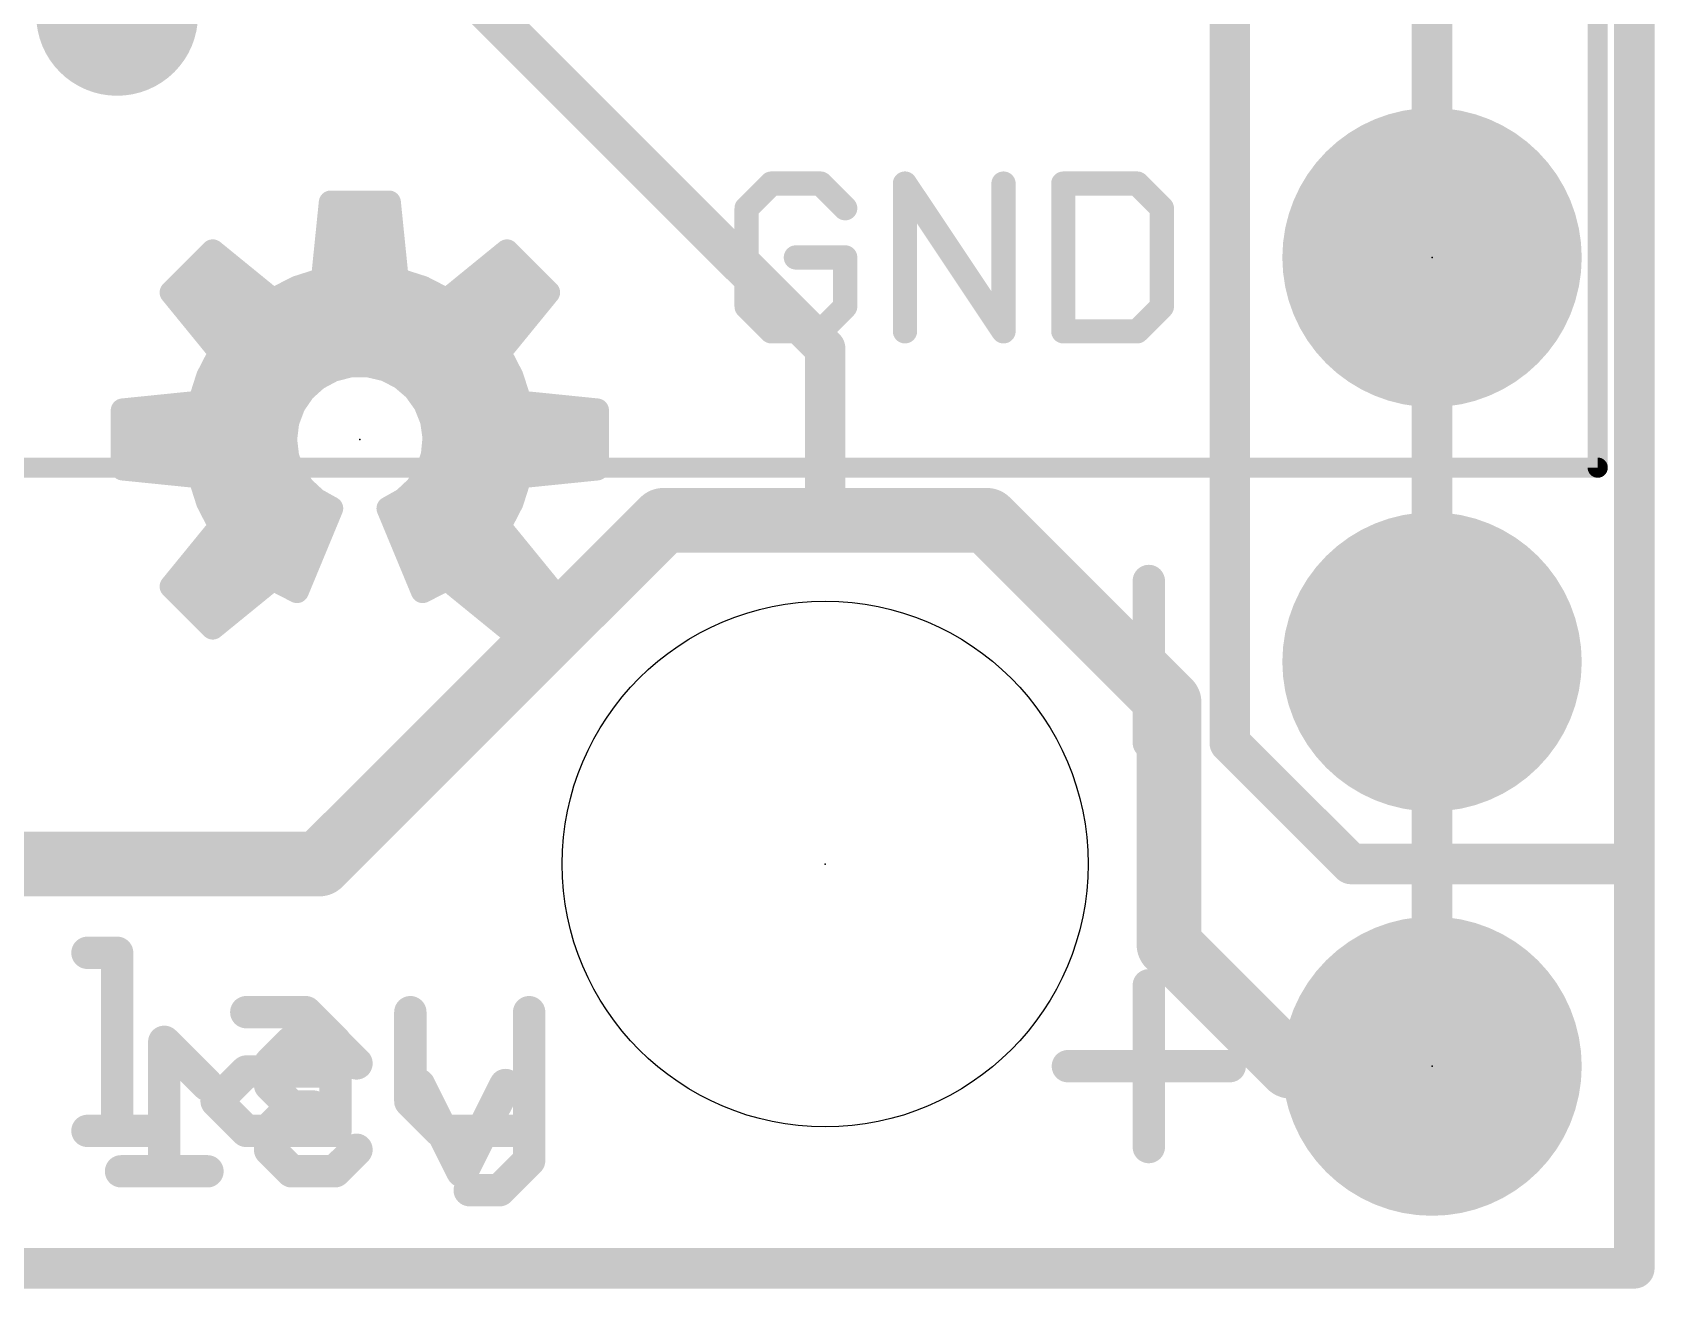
# Model space of a CAD drawing. Extents: x -0.1 to 40.8, y -10.2 to 23.
# Drawn here: x 30.58 to 40.77, y -0.13 to 7.76 of the extents above; entities that cross this region are included whole.
import ezdxf

# ---------------------------------------------------------------- set-up
doc = ezdxf.new("R2010")
doc.units = 0
for name, color, linetype in [('1', 12, 'CONTINUOUS'), ('16', 132, 'CONTINUOUS'), ('17', 110, 'CONTINUOUS'), ('18', 110, 'CONTINUOUS'), ('20', 53, 'CONTINUOUS'), ('21', 41, 'CONTINUOUS'), ('22', 40, 'CONTINUOUS'), ('23', 53, 'CONTINUOUS'), ('49', 6, 'CONTINUOUS'), ('51', 53, 'CONTINUOUS')]:
    doc.layers.add(name, color=color, linetype=linetype)

# ---------------------------------------------------------------- blocks, each defined once
blk = doc.blocks.new('RECT')
blk.add_solid([(-0.5, -0.5), (0.5, -0.5), (-0.5, 0.5), (0.5, 0.5)])
blk = doc.blocks.new('ROUNDP')
at = {"const_width": 0.5}
blk.add_lwpolyline([(0, -0.25, 1), (0, 0.25, 1), (0, -0.25)], format="xyb", dxfattribs=at)
blk = doc.blocks.new('ROUNDV')
at = {"const_width": 0.5}
blk.add_lwpolyline([(0, -0.25, 1), (0, 0.25, 1), (0, -0.25)], format="xyb", dxfattribs=at)

msp = doc.modelspace()

# ---------------------------------------------------------------- linework, layer by layer
at = {"layer": '1', "const_width": 0.254}
for points in [[(40.64, 22.86), (40.64, 0)], [(40.64, 0), (0, 0)]]:
    msp.add_lwpolyline(points, dxfattribs=at)
at = {"layer": '1', "const_width": 0.127}
for points in [[(40.64, -0.0635, 1), (40.64, 0.0635)], [(40.5765, 0, 1), (40.7035, 0)]]:
    msp.add_lwpolyline(points, format="xyb", dxfattribs=at)
at = {"layer": '16'}
for points, const_width in [([(40.64, 22.86), (40.64, 0)], 0.254), ([(32.4485, 8.89), (35.56, 5.7785)], 0.254), ([(35.56, 5.7785), (35.56, 4.699)], 0.254), ([(34.544, 4.699), (32.385, 2.54)], 0.4064), ([(35.56, 4.699), (34.544, 4.699)], 0.4064), ([(36.576, 4.699), (35.56, 4.699)], 0.4064), ([(37.719, 3.556), (36.576, 4.699)], 0.4064), ([(37.719, 2.032), (37.719, 3.556)], 0.4064), ([(8.1534, 2.54), (32.385, 2.54)], 0.4064), ([(38.481, 1.27), (37.719, 2.032)], 0.4064), ([(31.6824, 1.1519), (31.4112, 1.4231)], 0.2032), ([(31.4112, 1.4231), (31.4112, 0.6096)], 0.2032), ([(32.2111, 1.4231), (32.0756, 1.2875)], 0.2032), ([(32.4823, 1.4231), (32.2111, 1.4231)], 0.2032), ([(32.6179, 1.2875), (32.4823, 1.4231)], 0.2032), ([(39.37, 1.27), (38.481, 1.27)], 0.4064), ([(32.0756, 1.2875), (32.0756, 1.1519)], 0.2032), ([(32.0756, 1.1519), (32.2111, 1.0163)], 0.2032), ([(33.2822, 0.6096), (33.0111, 1.1519)], 0.2032), ([(33.5534, 1.1519), (33.2822, 0.6096)], 0.2032), ([(32.2111, 1.0163), (32.0756, 0.8808)], 0.2032), ([(32.2111, 1.0163), (32.3467, 1.0163)], 0.2032), ([(32.0756, 0.8808), (32.0756, 0.7452)], 0.2032), ([(32.0756, 0.7452), (32.2111, 0.6096)], 0.2032), ([(32.4823, 0.6096), (32.6179, 0.7452)], 0.2032), ([(31.6824, 0.6096), (31.14, 0.6096)], 0.2032), ([(32.2111, 0.6096), (32.4823, 0.6096)], 0.2032), ([(40.64, 0), (0, 0)], 0.254)]:
    msp.add_lwpolyline(points, dxfattribs=dict(at, const_width=const_width))
for points, const_width in [([(35.6235, 5.7785, 1), (35.4965, 5.7785)], 0.127), ([(35.5151, 5.7336, 1), (35.6049, 5.8234)], 0.127), ([(34.544, 4.8006, 1), (34.544, 4.5974)], 0.2032), ([(34.6158, 4.6272, 1), (34.4722, 4.7708)], 0.2032), ([(35.56, 4.8006, 1), (35.56, 4.5974)], 0.2032), ([(35.56, 4.5974, 1), (35.56, 4.8006)], 0.2032), ([(36.6478, 4.7708, 1), (36.5042, 4.6272)], 0.2032), ([(36.576, 4.5974, 1), (36.576, 4.8006)], 0.2032), ([(35.4965, 4.699, 1), (35.6235, 4.699)], 0.127), ([(37.8206, 3.556, 1), (37.6174, 3.556)], 0.2032), ([(37.6472, 3.4842, 1), (37.7908, 3.6278)], 0.2032), ([(32.3132, 2.6118, 1), (32.4568, 2.4682)], 0.2032), ([(32.385, 2.4384, 1), (32.385, 2.6416)], 0.2032), ([(37.7908, 2.1038, 1), (37.6472, 1.9602)], 0.2032), ([(37.6174, 2.032, 1), (37.8206, 2.032)], 0.2032), ([(31.4471, 1.459, 1), (31.3753, 1.3872)], 0.1016), ([(31.462, 1.4231, 1), (31.3604, 1.4231)], 0.1016), ([(32.2111, 1.4739, 1), (32.2111, 1.3723)], 0.1016), ([(32.2471, 1.3872, 1), (32.1752, 1.459)], 0.1016), ([(32.5182, 1.459, 1), (32.4464, 1.3872)], 0.1016), ([(32.4823, 1.3723, 1), (32.4823, 1.4739)], 0.1016), ([(38.481, 1.3716, 1), (38.481, 1.1684)], 0.2032), ([(38.4092, 1.1982, 1), (38.5528, 1.3418)], 0.2032), ([(39.37, 1.1684, 1), (39.37, 1.3716)], 0.2032), ([(32.0396, 1.3234, 1), (32.1115, 1.2516)], 0.1016), ([(32.1264, 1.2875, 1), (32.0248, 1.2875)], 0.1016), ([(32.582, 1.2516, 1), (32.6538, 1.3234)], 0.1016), ([(31.6464, 1.116, 1), (31.7183, 1.1878)], 0.1016), ([(32.1115, 1.1878, 1), (32.0396, 1.116)], 0.1016), ([(33.0565, 1.1746, 1), (32.9656, 1.1292)], 0.1016), ([(33.5988, 1.1292, 1), (33.508, 1.1746)], 0.1016), ([(32.0248, 1.1519, 1), (32.1264, 1.1519)], 0.1016), ([(32.2111, 1.0671, 1), (32.2111, 0.9655)], 0.1016), ([(32.2471, 0.9804, 1), (32.1752, 1.0523)], 0.1016), ([(32.1752, 0.9804, 1), (32.2471, 1.0523)], 0.1016), ([(32.3467, 0.9655, 1), (32.3467, 1.0671)], 0.1016), ([(32.0396, 0.9167, 1), (32.1115, 0.8448)], 0.1016), ([(32.1264, 0.8808, 1), (32.0248, 0.8808)], 0.1016), ([(32.1115, 0.7811, 1), (32.0396, 0.7093)], 0.1016), ([(32.6538, 0.7093, 1), (32.582, 0.7811)], 0.1016), ([(32.0248, 0.7452, 1), (32.1264, 0.7452)], 0.1016), ([(31.14, 0.6604, 1), (31.14, 0.5588)], 0.1016), ([(31.3604, 0.6096, 1), (31.462, 0.6096)], 0.1016), ([(31.6824, 0.5588, 1), (31.6824, 0.6604)], 0.1016), ([(32.2111, 0.6604, 1), (32.2111, 0.5588)], 0.1016), ([(32.1752, 0.5737, 1), (32.2471, 0.6455)], 0.1016), ([(32.4464, 0.6455, 1), (32.5182, 0.5737)], 0.1016), ([(32.4823, 0.5588, 1), (32.4823, 0.6604)], 0.1016), ([(33.2368, 0.6323, 1), (33.3277, 0.5869)], 0.1016), ([(33.2368, 0.5869, 1), (33.3277, 0.6323)], 0.1016), ([(40.64, -0.0635, 1), (40.64, 0.0635)], 0.127), ([(40.5765, 0, 1), (40.7035, 0)], 0.127)]:
    msp.add_lwpolyline(points, format="xyb", dxfattribs=dict(at, const_width=const_width))
at = {"layer": '20'}
for points, const_width in [([(40.64, 22.86), (40.64, 0)], 0.2032), ([(40.64, 0), (0, 0)], 0.254)]:
    msp.add_lwpolyline(points, dxfattribs=dict(at, const_width=const_width))
for points, const_width in [([(40.64, -0.0635, 1), (40.64, 0.0635)], 0.127), ([(40.5892, 0, 1), (40.6908, 0)], 0.1016)]:
    msp.add_lwpolyline(points, format="xyb", dxfattribs=dict(at, const_width=const_width))
msp.add_circle((35.56, 2.54), 1.651, dxfattribs=at)
at = {"layer": '21'}
for points, const_width in [([(38.1, 17.018), (38.1, 3.302)], 0.254), ([(35.2219, 6.8143), (35.0672, 6.6597)], 0.1524), ([(35.5312, 6.8143), (35.2219, 6.8143)], 0.1524), ([(35.6858, 6.6597), (35.5312, 6.8143)], 0.1524), ([(36.0612, 5.8864), (36.0612, 6.8143)], 0.1524), ([(36.0612, 6.8143), (36.6798, 5.8864)], 0.1524), ([(36.6798, 5.8864), (36.6798, 6.8143)], 0.1524), ([(37.0552, 6.8143), (37.0552, 5.8864)], 0.1524), ([(37.5192, 6.8143), (37.0552, 6.8143)], 0.1524), ([(37.6738, 6.6597), (37.5192, 6.8143)], 0.1524), ([(32.4562, 6.6958), (32.407, 6.2119)], 0.15), ([(32.8218, 6.6958), (32.4562, 6.6958)], 0.15), ([(32.871, 6.2119), (32.8218, 6.6958)], 0.15), ([(35.0672, 6.6597), (35.0672, 6.0411)], 0.1524), ([(37.6738, 6.0411), (37.6738, 6.6597)], 0.1524), ([(32.4465, 6.6), (32.8315, 6.6)], 0.15), ([(32.4312, 6.45), (32.8468, 6.45)], 0.15), ([(31.7155, 6.389), (31.457, 6.1305)], 0.15), ([(32.0925, 6.0816), (31.7155, 6.389)], 0.15), ([(33.5625, 6.389), (33.1855, 6.0816)], 0.15), ([(33.821, 6.1305), (33.5625, 6.389)], 0.15), ([(35.6858, 6.3504), (35.3765, 6.3504)], 0.1524), ([(35.6858, 6.0411), (35.6858, 6.3504)], 0.1524), ([(31.6265, 6.3), (31.8247, 6.3)], 0.15), ([(32.416, 6.3), (32.862, 6.3)], 0.15), ([(33.4534, 6.3), (33.6515, 6.3)], 0.15), ([(31.4765, 6.15), (32.0086, 6.15)], 0.15), ([(32.2443, 6.1598), (32.0925, 6.0816)], 0.15), ([(32.2253, 6.15), (33.0527, 6.15)], 0.15), ([(32.407, 6.2119), (32.2443, 6.1598)], 0.15), ([(33.0337, 6.1598), (32.871, 6.2119)], 0.15), ([(33.1855, 6.0816), (33.0337, 6.1598)], 0.15), ([(33.2694, 6.15), (33.8015, 6.15)], 0.15), ([(31.457, 6.1305), (31.7644, 5.7535)], 0.15), ([(33.5136, 5.7535), (33.821, 6.1305)], 0.15), ([(35.0672, 6.0411), (35.2219, 5.8864)], 0.1524), ([(35.5312, 5.8864), (35.6858, 6.0411)], 0.1524), ([(37.5192, 5.8864), (37.6738, 6.0411)], 0.1524), ([(31.5634, 6), (33.7146, 6)], 0.15), ([(31.6857, 5.85), (33.5923, 5.85)], 0.15), ([(35.2219, 5.8864), (35.5312, 5.8864)], 0.1524), ([(37.0552, 5.8864), (37.5192, 5.8864)], 0.1524), ([(31.7644, 5.7535), (31.6862, 5.6017)], 0.15), ([(33.5918, 5.6017), (33.5136, 5.7535)], 0.15), ([(31.7368, 5.7), (33.5412, 5.7)], 0.15), ([(32.3701, 5.5909), (32.4691, 5.6438)], 0.15), ([(32.4691, 5.6438), (32.5778, 5.6716)], 0.15), ([(32.5778, 5.6716), (32.69, 5.6728)], 0.15), ([(32.69, 5.6728), (32.7992, 5.6474)], 0.15), ([(32.7992, 5.6474), (32.8993, 5.5966)], 0.15), ([(31.6862, 5.6017), (31.6341, 5.439)], 0.15), ([(31.6696, 5.55), (32.3245, 5.55)], 0.15), ([(32.2866, 5.516), (32.3701, 5.5909)], 0.15), ([(32.8993, 5.5966), (32.9845, 5.5236)], 0.15), ([(32.9537, 5.55), (33.6084, 5.55)], 0.15), ([(33.6439, 5.439), (33.5918, 5.6017)], 0.15), ([(31.6341, 5.439), (31.1502, 5.3898)], 0.15), ([(32.2232, 5.4234), (32.2866, 5.516)], 0.15), ([(32.9845, 5.5236), (33.0498, 5.4324)], 0.15), ([(33.0498, 5.4324), (33.0917, 5.3283)], 0.15), ([(34.1278, 5.3898), (33.6439, 5.439)], 0.15), ([(31.1502, 5.3898), (31.1502, 5.0242)], 0.15), ([(31.2505, 5.4), (32.2144, 5.4)], 0.15), ([(32.1837, 5.3184), (32.2232, 5.4234)], 0.15), ([(33.0629, 5.4), (34.0275, 5.4)], 0.15), ([(33.0917, 5.3283), (33.1075, 5.2172)], 0.15), ([(34.1278, 5.0242), (34.1278, 5.3898)], 0.15), ([(31.1502, 5.25), (32.1754, 5.25)], 0.15), ([(32.1702, 5.207), (32.1837, 5.3184)], 0.15), ([(33.1028, 5.25), (34.1278, 5.25)], 0.15), ([(32.1831, 5.0976), (32.1702, 5.207)], 0.15), ([(33.1075, 5.2172), (33.0966, 5.1055)], 0.15), ([(31.1502, 5.1), (32.1829, 5.1)], 0.15), ([(31.1502, 5.0242), (31.6341, 4.975)], 0.15), ([(32.2213, 4.9942), (32.1831, 5.0976)], 0.15), ([(33.0966, 5.1055), (33.0593, 4.9997)], 0.15), ([(33.0946, 5.1), (34.1278, 5.1)], 0.15), ([(33.6439, 4.975), (34.1278, 5.0242)], 0.15), ([(31.6341, 4.975), (31.6862, 4.8123)], 0.15), ([(31.6421, 4.95), (32.2508, 4.95)], 0.15), ([(32.2825, 4.9025), (32.2213, 4.9942)], 0.15), ([(33.0593, 4.9997), (32.998, 4.9057)], 0.15), ([(33.027, 4.95), (33.6359, 4.95)], 0.15), ([(33.5918, 4.8123), (33.6439, 4.975)], 0.15), ([(32.3634, 4.8277), (32.2825, 4.9025)], 0.15), ([(32.4596, 4.7739), (32.3634, 4.8277)], 0.15), ([(32.9162, 4.829), (32.8184, 4.7739)], 0.15), ([(32.998, 4.9057), (32.9162, 4.829)], 0.15), ([(31.6862, 4.8123), (31.7644, 4.6605)], 0.15), ([(31.6925, 4.8), (32.413, 4.8)], 0.15), ([(32.2443, 4.2542), (32.4596, 4.7739)], 0.15), ([(32.8184, 4.7739), (33.0337, 4.2542)], 0.15), ([(32.8647, 4.8), (33.5855, 4.8)], 0.15), ([(33.5136, 4.6605), (33.5918, 4.8123)], 0.15), ([(31.7644, 4.6605), (31.457, 4.2835)], 0.15), ([(31.7558, 4.65), (32.4083, 4.65)], 0.15), ([(32.8697, 4.65), (33.5222, 4.65)], 0.15), ([(33.821, 4.2835), (33.5136, 4.6605)], 0.15), ([(31.6335, 4.5), (32.3461, 4.5)], 0.15), ([(32.9319, 4.5), (33.6445, 4.5)], 0.15), ([(31.5112, 4.35), (32.284, 4.35)], 0.15), ([(31.7155, 4.025), (32.0925, 4.3324)], 0.15), ([(32.0925, 4.3324), (32.2443, 4.2542)], 0.15), ([(32.994, 4.35), (33.7668, 4.35)], 0.15), ([(33.0337, 4.2542), (33.1855, 4.3324)], 0.15), ([(33.1855, 4.3324), (33.5625, 4.025)], 0.15), ([(37.592, 4.318), (37.592, 3.302)], 0.2032), ([(31.457, 4.2835), (31.7155, 4.025)], 0.15), ([(33.5625, 4.025), (33.821, 4.2835)], 0.15), ([(31.5405, 4.2), (31.9301, 4.2)], 0.15), ([(33.3479, 4.2), (33.7375, 4.2)], 0.15), ([(31.6905, 4.05), (31.7462, 4.05)], 0.15), ([(33.5318, 4.05), (33.5875, 4.05)], 0.15), ([(38.1, 3.302), (38.862, 2.54)], 0.254), ([(38.862, 2.54), (40.64, 2.54)], 0.254), ([(30.929, 1.9822), (31.1154, 1.9822)], 0.2032), ([(31.1154, 1.9822), (31.1154, 0.8636)], 0.2032), ([(37.592, 1.778), (37.592, 0.762)], 0.2032), ([(31.9262, 1.6093), (32.2991, 1.6093)], 0.2032), ([(32.2991, 1.6093), (32.4855, 1.4229)], 0.2032), ([(32.956, 1.6093), (32.956, 1.05)], 0.2032), ([(33.7017, 1.6093), (33.7017, 0.6772)], 0.2032), ([(32.4855, 1.4229), (32.4855, 0.8636)], 0.2032), ([(31.7398, 1.05), (31.9262, 1.2365)], 0.2032), ([(31.9262, 1.2365), (32.4855, 1.2365)], 0.2032), ([(37.084, 1.27), (38.1, 1.27)], 0.2032), ([(31.9262, 0.8636), (31.7398, 1.05)], 0.2032), ([(32.956, 1.05), (33.1424, 0.8636)], 0.2032), ([(30.929, 0.8636), (31.3019, 0.8636)], 0.2032), ([(32.4855, 0.8636), (31.9262, 0.8636)], 0.2032), ([(33.1424, 0.8636), (33.7017, 0.8636)], 0.2032), ([(33.7017, 0.6772), (33.5152, 0.4908)], 0.2032), ([(33.5152, 0.4908), (33.3288, 0.4908)], 0.2032)]:
    msp.add_lwpolyline(points, dxfattribs=dict(at, const_width=const_width))
for points, const_width in [([(35.2219, 6.8524, 1), (35.2219, 6.7762)], 0.0762), ([(35.2488, 6.7874, 1), (35.1949, 6.8413)], 0.0762), ([(35.5581, 6.8413, 1), (35.5042, 6.7874)], 0.0762), ([(35.5312, 6.7762, 1), (35.5312, 6.8524)], 0.0762), ([(36.0929, 6.8355, 1), (36.0295, 6.7932)], 0.0762), ([(36.0993, 6.8143, 1), (36.0231, 6.8143)], 0.0762), ([(36.7179, 6.8143, 1), (36.6417, 6.8143)], 0.0762), ([(37.0933, 6.8143, 1), (37.0171, 6.8143)], 0.0762), ([(37.0552, 6.8524, 1), (37.0552, 6.7762)], 0.0762), ([(37.5461, 6.8413, 1), (37.4922, 6.7874)], 0.0762), ([(37.5192, 6.7762, 1), (37.5192, 6.8524)], 0.0762), ([(32.4562, 6.7333, 1), (32.4562, 6.6583)], 0.075), ([(32.4935, 6.692, 1), (32.4189, 6.6996)], 0.075), ([(32.8591, 6.6996, 1), (32.7845, 6.692)], 0.075), ([(32.8218, 6.6583, 1), (32.8218, 6.7333)], 0.075), ([(35.1053, 6.6597, 1), (35.0291, 6.6597)], 0.0762), ([(35.0403, 6.6866, 1), (35.0942, 6.6328)], 0.0762), ([(35.6589, 6.6328, 1), (35.7128, 6.6866)], 0.0762), ([(37.7119, 6.6597, 1), (37.6357, 6.6597)], 0.0762), ([(37.6469, 6.6328, 1), (37.7007, 6.6866)], 0.0762), ([(32.4465, 6.6375, 1), (32.4465, 6.5625)], 0.075), ([(32.8315, 6.5625, 1), (32.8315, 6.6375)], 0.075), ([(32.4312, 6.4875, 1), (32.4312, 6.4125)], 0.075), ([(32.8468, 6.4125, 1), (32.8468, 6.4875)], 0.075), ([(31.7392, 6.4181, 1), (31.6918, 6.3599)], 0.075), ([(31.742, 6.3625, 1), (31.689, 6.4155)], 0.075), ([(33.589, 6.4155, 1), (33.536, 6.3625)], 0.075), ([(33.5862, 6.3599, 1), (33.5388, 6.4181)], 0.075), ([(35.3765, 6.3885, 1), (35.3765, 6.3123)], 0.0762), ([(35.7239, 6.3504, 1), (35.6477, 6.3504)], 0.0762), ([(35.6858, 6.3123, 1), (35.6858, 6.3885)], 0.0762), ([(31.6265, 6.3375, 1), (31.6265, 6.2625)], 0.075), ([(31.8247, 6.2625, 1), (31.8247, 6.3375)], 0.075), ([(32.416, 6.3375, 1), (32.416, 6.2625)], 0.075), ([(32.862, 6.2625, 1), (32.862, 6.3375)], 0.075), ([(33.4534, 6.3375, 1), (33.4534, 6.2625)], 0.075), ([(33.6515, 6.2625, 1), (33.6515, 6.3375)], 0.075), ([(31.4765, 6.1875, 1), (31.4765, 6.1125)], 0.075), ([(32.0086, 6.1125, 1), (32.0086, 6.1875)], 0.075), ([(32.2253, 6.1875, 1), (32.2253, 6.1125)], 0.075), ([(32.2329, 6.1955, 1), (32.2558, 6.1241)], 0.075), ([(32.2615, 6.1265, 1), (32.2272, 6.1932)], 0.075), ([(32.3697, 6.2157, 1), (32.4443, 6.2081)], 0.075), ([(32.4184, 6.1762, 1), (32.3956, 6.2476)], 0.075), ([(32.8824, 6.2476, 1), (32.8596, 6.1762)], 0.075), ([(32.8337, 6.2081, 1), (32.9083, 6.2157)], 0.075), ([(33.0508, 6.1932, 1), (33.0165, 6.1265)], 0.075), ([(33.0222, 6.1241, 1), (33.0451, 6.1955)], 0.075), ([(33.0527, 6.1125, 1), (33.0527, 6.1875)], 0.075), ([(33.2694, 6.1875, 1), (33.2694, 6.1125)], 0.075), ([(33.8015, 6.1125, 1), (33.8015, 6.1875)], 0.075), ([(31.4861, 6.1542, 1), (31.4279, 6.1068)], 0.075), ([(31.4305, 6.157, 1), (31.4835, 6.104)], 0.075), ([(32.0753, 6.1149, 1), (32.1097, 6.0483)], 0.075), ([(32.0688, 6.0525, 1), (32.1162, 6.1107)], 0.075), ([(33.1618, 6.1107, 1), (33.2092, 6.0525)], 0.075), ([(33.1683, 6.0483, 1), (33.2027, 6.1149)], 0.075), ([(33.8501, 6.1068, 1), (33.7919, 6.1542)], 0.075), ([(33.7945, 6.104, 1), (33.8475, 6.157)], 0.075), ([(35.0942, 6.068, 1), (35.0403, 6.0142)], 0.0762), ([(35.7128, 6.0142, 1), (35.6589, 6.068)], 0.0762), ([(37.7007, 6.0142, 1), (37.6469, 6.068)], 0.0762), ([(31.5634, 6.0375, 1), (31.5634, 5.9625)], 0.075), ([(33.7146, 5.9625, 1), (33.7146, 6.0375)], 0.075), ([(35.0291, 6.0411, 1), (35.1053, 6.0411)], 0.0762), ([(35.6477, 6.0411, 1), (35.7239, 6.0411)], 0.0762), ([(37.6357, 6.0411, 1), (37.7119, 6.0411)], 0.0762), ([(31.6857, 5.8875, 1), (31.6857, 5.8125)], 0.075), ([(33.5923, 5.8125, 1), (33.5923, 5.8875)], 0.075), ([(35.2219, 5.9245, 1), (35.2219, 5.8483)], 0.0762), ([(35.1949, 5.8595, 1), (35.2488, 5.9134)], 0.0762), ([(35.5042, 5.9134, 1), (35.5581, 5.8595)], 0.0762), ([(35.5312, 5.8483, 1), (35.5312, 5.9245)], 0.0762), ([(36.0231, 5.8864, 1), (36.0993, 5.8864)], 0.0762), ([(36.6417, 5.8864, 1), (36.7179, 5.8864)], 0.0762), ([(36.6481, 5.8653, 1), (36.7115, 5.9076)], 0.0762), ([(37.0552, 5.9245, 1), (37.0552, 5.8483)], 0.0762), ([(37.0171, 5.8864, 1), (37.0933, 5.8864)], 0.0762), ([(37.4922, 5.9134, 1), (37.5461, 5.8595)], 0.0762), ([(37.5192, 5.8483, 1), (37.5192, 5.9245)], 0.0762), ([(31.7977, 5.7363, 1), (31.7311, 5.7707)], 0.075), ([(31.7353, 5.7298, 1), (31.7935, 5.7772)], 0.075), ([(33.5469, 5.7707, 1), (33.4803, 5.7363)], 0.075), ([(33.4845, 5.7772, 1), (33.5427, 5.7298)], 0.075), ([(31.7368, 5.7375, 1), (31.7368, 5.6625)], 0.075), ([(32.4598, 5.6801, 1), (32.4784, 5.6074)], 0.075), ([(32.4868, 5.6107, 1), (32.4514, 5.6768)], 0.075), ([(32.5774, 5.7091, 1), (32.5782, 5.6341)], 0.075), ([(32.5871, 5.6353, 1), (32.5685, 5.7079)], 0.075), ([(32.6985, 5.7094, 1), (32.6815, 5.6363)], 0.075), ([(32.6904, 5.6353, 1), (32.6896, 5.7103)], 0.075), ([(32.8162, 5.6808, 1), (32.7823, 5.6139)], 0.075), ([(32.7907, 5.6108, 1), (32.8078, 5.6839)], 0.075), ([(33.5412, 5.6625, 1), (33.5412, 5.7375)], 0.075), ([(31.6696, 5.5875, 1), (31.6696, 5.5125)], 0.075), ([(31.6528, 5.6188, 1), (31.7195, 5.5845)], 0.075), ([(31.7219, 5.5902, 1), (31.6505, 5.6131)], 0.075), ([(32.3245, 5.5125, 1), (32.3245, 5.5875)], 0.075), ([(32.3524, 5.624, 1), (32.3878, 5.5578)], 0.075), ([(32.3951, 5.563, 1), (32.3451, 5.6188)], 0.075), ([(32.9237, 5.6251, 1), (32.8749, 5.5682)], 0.075), ([(32.8824, 5.5632, 1), (32.9163, 5.6301)], 0.075), ([(32.9537, 5.5875, 1), (32.9537, 5.5125)], 0.075), ([(33.6275, 5.6131, 1), (33.5561, 5.5902)], 0.075), ([(33.5585, 5.5845, 1), (33.6252, 5.6188)], 0.075), ([(33.6084, 5.5125, 1), (33.6084, 5.5875)], 0.075), ([(31.6379, 5.4017, 1), (31.6303, 5.4763)], 0.075), ([(32.2615, 5.5439, 1), (32.3116, 5.4881)], 0.075), ([(32.3175, 5.4948, 1), (32.2556, 5.5372)], 0.075), ([(33.015, 5.5454, 1), (32.954, 5.5017)], 0.075), ([(32.9601, 5.4951, 1), (33.0089, 5.552)], 0.075), ([(33.0846, 5.4464, 1), (33.0151, 5.4184)], 0.075), ([(33.6477, 5.4763, 1), (33.6401, 5.4017)], 0.075), ([(31.1877, 5.3898, 1), (31.1127, 5.3898)], 0.075), ([(31.1464, 5.4271, 1), (31.154, 5.3525)], 0.075), ([(31.2505, 5.4375, 1), (31.2505, 5.3625)], 0.075), ([(31.5984, 5.4504, 1), (31.6698, 5.4276)], 0.075), ([(32.1922, 5.4446, 1), (32.2541, 5.4022)], 0.075), ([(32.2583, 5.4102, 1), (32.1881, 5.4366)], 0.075), ([(32.2144, 5.3625, 1), (32.2144, 5.4375)], 0.075), ([(33.0194, 5.4105, 1), (33.0803, 5.4542)], 0.075), ([(33.0629, 5.4375, 1), (33.0629, 5.3625)], 0.075), ([(33.1288, 5.3336, 1), (33.0545, 5.323)], 0.075), ([(33.6082, 5.4276, 1), (33.6796, 5.4504)], 0.075), ([(34.0275, 5.3625, 1), (34.0275, 5.4375)], 0.075), ([(34.1653, 5.3898, 1), (34.0903, 5.3898)], 0.075), ([(34.124, 5.3525, 1), (34.1316, 5.4271)], 0.075), ([(31.1502, 5.2875, 1), (31.1502, 5.2125)], 0.075), ([(32.1486, 5.3316, 1), (32.2187, 5.3052)], 0.075), ([(32.2209, 5.3139, 1), (32.1464, 5.3229)], 0.075), ([(32.1754, 5.2125, 1), (32.1754, 5.2875)], 0.075), ([(33.0569, 5.3143, 1), (33.1265, 5.3422)], 0.075), ([(33.1028, 5.2875, 1), (33.1028, 5.2125)], 0.075), ([(34.1278, 5.2125, 1), (34.1278, 5.2875)], 0.075), ([(32.2074, 5.2114, 1), (32.133, 5.2026)], 0.075), ([(32.133, 5.2115, 1), (32.2074, 5.2025)], 0.075), ([(33.1449, 5.2135, 1), (33.0702, 5.2208)], 0.075), ([(33.0704, 5.2119, 1), (33.1447, 5.2225)], 0.075), ([(31.1502, 5.1375, 1), (31.1502, 5.0625)], 0.075), ([(31.154, 5.0615, 1), (31.1464, 4.9869)], 0.075), ([(32.2183, 5.1105, 1), (32.148, 5.0846)], 0.075), ([(32.1459, 5.0932, 1), (32.2204, 5.102)], 0.075), ([(32.1829, 5.0625, 1), (32.1829, 5.1375)], 0.075), ([(33.0946, 5.1375, 1), (33.0946, 5.0625)], 0.075), ([(33.0592, 5.1092, 1), (33.1339, 5.1018)], 0.075), ([(33.1319, 5.0931, 1), (33.0612, 5.118)], 0.075), ([(34.1316, 4.9869, 1), (34.124, 5.0615)], 0.075), ([(34.1278, 5.0625, 1), (34.1278, 5.1375)], 0.075), ([(31.1127, 5.0242, 1), (31.1877, 5.0242)], 0.075), ([(31.6698, 4.9864, 1), (31.5984, 4.9636)], 0.075), ([(31.6421, 4.9875, 1), (31.6421, 4.9125)], 0.075), ([(31.6303, 4.9377, 1), (31.6379, 5.0123)], 0.075), ([(32.2525, 5.015, 1), (32.1901, 4.9733)], 0.075), ([(32.1861, 4.9812, 1), (32.2565, 5.0071)], 0.075), ([(32.2508, 4.9125, 1), (32.2508, 4.9875)], 0.075), ([(33.027, 4.9875, 1), (33.027, 4.9125)], 0.075), ([(33.024, 5.0121, 1), (33.0947, 4.9872)], 0.075), ([(33.0908, 4.9792, 1), (33.0279, 5.0201)], 0.075), ([(33.6401, 5.0123, 1), (33.6477, 4.9377)], 0.075), ([(33.6796, 4.9636, 1), (33.6082, 4.9864)], 0.075), ([(33.6359, 4.9125, 1), (33.6359, 4.9875)], 0.075), ([(34.0903, 5.0242, 1), (34.1653, 5.0242)], 0.075), ([(32.308, 4.9301, 1), (32.2571, 4.875)], 0.075), ([(32.2513, 4.8817, 1), (32.3137, 4.9234)], 0.075), ([(32.3818, 4.8605, 1), (32.3451, 4.795)], 0.075), ([(32.338, 4.8002, 1), (32.3889, 4.8553)], 0.075), ([(32.8905, 4.8563, 1), (32.9418, 4.8016)], 0.075), ([(32.9346, 4.7963, 1), (32.8978, 4.8616)], 0.075), ([(32.9666, 4.9262, 1), (33.0295, 4.8852)], 0.075), ([(33.0237, 4.8783, 1), (32.9724, 4.933)], 0.075), ([(31.7195, 4.8295, 1), (31.6528, 4.7952)], 0.075), ([(31.6505, 4.8009, 1), (31.7219, 4.8238)], 0.075), ([(31.6925, 4.8375, 1), (31.6925, 4.7625)], 0.075), ([(32.413, 4.7625, 1), (32.413, 4.8375)], 0.075), ([(32.4942, 4.7595, 1), (32.425, 4.7883)], 0.075), ([(32.4413, 4.7412, 1), (32.4779, 4.8066)], 0.075), ([(32.853, 4.7883, 1), (32.7838, 4.7595)], 0.075), ([(32.8, 4.8066, 1), (32.8368, 4.7412)], 0.075), ([(32.8647, 4.8375, 1), (32.8647, 4.7625)], 0.075), ([(33.5561, 4.8238, 1), (33.6275, 4.8009)], 0.075), ([(33.6252, 4.7952, 1), (33.5585, 4.8295)], 0.075), ([(33.5855, 4.7625, 1), (33.5855, 4.8375)], 0.075), ([(31.7558, 4.6875, 1), (31.7558, 4.6125)], 0.075), ([(31.7311, 4.6433, 1), (31.7977, 4.6777)], 0.075), ([(31.7935, 4.6368, 1), (31.7353, 4.6842)], 0.075), ([(32.4083, 4.6125, 1), (32.4083, 4.6875)], 0.075), ([(32.8697, 4.6875, 1), (32.8697, 4.6125)], 0.075), ([(33.5427, 4.6842, 1), (33.4845, 4.6368)], 0.075), ([(33.4803, 4.6777, 1), (33.5469, 4.6433)], 0.075), ([(33.5222, 4.6125, 1), (33.5222, 4.6875)], 0.075), ([(31.6335, 4.5375, 1), (31.6335, 4.4625)], 0.075), ([(32.3461, 4.4625, 1), (32.3461, 4.5375)], 0.075), ([(32.9319, 4.5375, 1), (32.9319, 4.4625)], 0.075), ([(33.6445, 4.4625, 1), (33.6445, 4.5375)], 0.075), ([(31.5112, 4.3875, 1), (31.5112, 4.3125)], 0.075), ([(32.1097, 4.3657, 1), (32.0753, 4.2991)], 0.075), ([(32.1162, 4.3033, 1), (32.0688, 4.3615)], 0.075), ([(32.284, 4.3125, 1), (32.284, 4.3875)], 0.075), ([(32.994, 4.3875, 1), (32.994, 4.3125)], 0.075), ([(33.2092, 4.3615, 1), (33.1618, 4.3033)], 0.075), ([(33.2027, 4.2991, 1), (33.1683, 4.3657)], 0.075), ([(33.7668, 4.3125, 1), (33.7668, 4.3875)], 0.075), ([(37.6428, 4.318, 1), (37.5412, 4.318)], 0.1016), ([(31.4835, 4.31, 1), (31.4305, 4.257)], 0.075), ([(31.4279, 4.3072, 1), (31.4861, 4.2598)], 0.075), ([(32.2097, 4.2686, 1), (32.2789, 4.2398)], 0.075), ([(32.2271, 4.2209, 1), (32.2615, 4.2875)], 0.075), ([(33.0165, 4.2875, 1), (33.0509, 4.2209)], 0.075), ([(32.9991, 4.2398, 1), (33.0683, 4.2686)], 0.075), ([(33.7919, 4.2598, 1), (33.8501, 4.3072)], 0.075), ([(33.8475, 4.257, 1), (33.7945, 4.31)], 0.075), ([(31.5405, 4.2375, 1), (31.5405, 4.1625)], 0.075), ([(31.9301, 4.1625, 1), (31.9301, 4.2375)], 0.075), ([(33.3479, 4.2375, 1), (33.3479, 4.1625)], 0.075), ([(33.7375, 4.1625, 1), (33.7375, 4.2375)], 0.075), ([(31.6905, 4.0875, 1), (31.6905, 4.0125)], 0.075), ([(31.6918, 4.0541, 1), (31.7392, 3.9959)], 0.075), ([(31.689, 3.9985, 1), (31.742, 4.0515)], 0.075), ([(31.7462, 4.0125, 1), (31.7462, 4.0875)], 0.075), ([(33.5318, 4.0875, 1), (33.5318, 4.0125)], 0.075), ([(33.536, 4.0515, 1), (33.589, 3.9985)], 0.075), ([(33.5388, 3.9959, 1), (33.5862, 4.0541)], 0.075), ([(33.5875, 4.0125, 1), (33.5875, 4.0875)], 0.075), ([(38.1449, 3.3469, 1), (38.0551, 3.2571)], 0.127), ([(38.0365, 3.302, 1), (38.1635, 3.302)], 0.127), ([(37.5412, 3.302, 1), (37.6428, 3.302)], 0.1016), ([(38.862, 2.6035, 1), (38.862, 2.4765)], 0.127), ([(38.8171, 2.4951, 1), (38.9069, 2.5849)], 0.127), ([(40.64, 2.4765, 1), (40.64, 2.6035)], 0.127), ([(30.929, 2.033, 1), (30.929, 1.9314)], 0.1016), ([(31.1662, 1.9822, 1), (31.0646, 1.9822)], 0.1016), ([(31.1154, 1.9314, 1), (31.1154, 2.033)], 0.1016), ([(37.6428, 1.778, 1), (37.5412, 1.778)], 0.1016), ([(31.9262, 1.6601, 1), (31.9262, 1.5585)], 0.1016), ([(32.335, 1.6452, 1), (32.2631, 1.5734)], 0.1016), ([(32.2991, 1.5585, 1), (32.2991, 1.6601)], 0.1016), ([(33.0068, 1.6093, 1), (32.9052, 1.6093)], 0.1016), ([(33.7525, 1.6093, 1), (33.6509, 1.6093)], 0.1016), ([(32.5363, 1.4229, 1), (32.4347, 1.4229)], 0.1016), ([(32.4496, 1.387, 1), (32.5214, 1.4588)], 0.1016), ([(31.9262, 1.2873, 1), (31.9262, 1.1857)], 0.1016), ([(31.9621, 1.2005, 1), (31.8903, 1.2724)], 0.1016), ([(32.4855, 1.1857, 1), (32.4855, 1.2873)], 0.1016), ([(37.084, 1.3208, 1), (37.084, 1.2192)], 0.1016), ([(38.1, 1.2192, 1), (38.1, 1.3208)], 0.1016), ([(31.7757, 1.0859, 1), (31.7039, 1.0141)], 0.1016), ([(31.7039, 1.0859, 1), (31.7757, 1.0141)], 0.1016), ([(32.9919, 1.0859, 1), (32.92, 1.0141)], 0.1016), ([(32.9052, 1.05, 1), (33.0068, 1.05)], 0.1016), ([(30.929, 0.9144, 1), (30.929, 0.8128)], 0.1016), ([(31.3019, 0.8128, 1), (31.3019, 0.9144)], 0.1016), ([(31.9262, 0.9144, 1), (31.9262, 0.8128)], 0.1016), ([(31.8903, 0.8277, 1), (31.9621, 0.8995)], 0.1016), ([(32.4855, 0.8128, 1), (32.4855, 0.9144)], 0.1016), ([(33.1424, 0.9144, 1), (33.1424, 0.8128)], 0.1016), ([(33.1065, 0.8277, 1), (33.1783, 0.8995)], 0.1016), ([(33.7017, 0.8128, 1), (33.7017, 0.9144)], 0.1016), ([(31.0646, 0.8636, 1), (31.1662, 0.8636)], 0.1016), ([(32.4347, 0.8636, 1), (32.5363, 0.8636)], 0.1016), ([(33.6509, 0.6772, 1), (33.7525, 0.6772)], 0.1016), ([(33.7376, 0.6413, 1), (33.6657, 0.7131)], 0.1016), ([(37.5412, 0.762, 1), (37.6428, 0.762)], 0.1016), ([(33.3288, 0.5415, 1), (33.3288, 0.44)], 0.1016), ([(33.4793, 0.5267, 1), (33.5512, 0.4548)], 0.1016), ([(33.5152, 0.44, 1), (33.5152, 0.5415)], 0.1016)]:
    msp.add_lwpolyline(points, format="xyb", dxfattribs=dict(at, const_width=const_width))
at = {"layer": '22'}
for points, const_width in [([(40.41, 17.83), (40.41, 5.03)], 0.127), ([(38.1, 3.302), (38.1, 17.018)], 0.254), ([(40.41, 5.03), (0.23, 5.03)], 0.127), ([(37.592, 3.302), (37.592, 4.318)], 0.2032), ([(38.862, 2.54), (38.1, 3.302)], 0.254), ([(40.64, 2.54), (38.862, 2.54)], 0.254), ([(37.592, 1.778), (37.592, 0.762)], 0.2032), ([(37.084, 1.27), (38.1, 1.27)], 0.2032)]:
    msp.add_lwpolyline(points, dxfattribs=dict(at, const_width=const_width))
for points, const_width in [([(40.41, 4.9983, 1), (40.41, 5.0617)], 0.0635), ([(40.3783, 5.03, 1), (40.4418, 5.03)], 0.0635), ([(37.6428, 4.318, 1), (37.5412, 4.318)], 0.1016), ([(38.1449, 3.3469, 1), (38.0551, 3.2571)], 0.127), ([(38.0365, 3.302, 1), (38.1635, 3.302)], 0.127), ([(37.5412, 3.302, 1), (37.6428, 3.302)], 0.1016), ([(38.862, 2.6035, 1), (38.862, 2.4765)], 0.127), ([(38.8171, 2.4951, 1), (38.9069, 2.5849)], 0.127), ([(40.64, 2.4765, 1), (40.64, 2.6035)], 0.127), ([(37.6428, 1.778, 1), (37.5412, 1.778)], 0.1016), ([(37.084, 1.3208, 1), (37.084, 1.2192)], 0.1016), ([(38.1, 1.2192, 1), (38.1, 1.3208)], 0.1016), ([(37.5412, 0.762, 1), (37.6428, 0.762)], 0.1016)]:
    msp.add_lwpolyline(points, format="xyb", dxfattribs=dict(at, const_width=const_width))
at = {"layer": '23'}
for p in [(39.37, 6.35), (32.639, 5.207), (35.56, 2.54), (39.37, 1.27)]:
    msp.add_point(p, dxfattribs=at)
at = {"layer": '49', "const_width": 0.254}
for points in [[(40.64, 0), (40.64, 22.86)], [(39.37, 21.59), (39.37, 1.27)], [(0, 0), (40.64, 0)]]:
    msp.add_lwpolyline(points, dxfattribs=at)
at = {"layer": '49', "const_width": 0.127}
for points in [[(39.3065, 1.27, 1), (39.4335, 1.27)], [(40.64, -0.0635, 1), (40.64, 0.0635)], [(40.5765, 0, 1), (40.7035, 0)]]:
    msp.add_lwpolyline(points, format="xyb", dxfattribs=at)

# ---------------------------------------------------------------- block references
at = {"layer": '17', "xscale": 1.8796, "yscale": 1.8796, "rotation": 180}
for p in [(39.37, 6.35), (39.37, 6.35), (39.37, 3.81), (39.37, 3.81), (39.37, 1.27), (39.37, 1.27)]:
    msp.add_blockref('ROUNDP', p, dxfattribs=at)
at = {"layer": '18', "xscale": 1.016, "yscale": 1.016}
msp.add_blockref('ROUNDV', (31.115, 7.874), dxfattribs=at)
msp.add_blockref('ROUNDV', (31.115, 7.874), dxfattribs=at)
at = {"layer": '51', "xscale": 0.508, "yscale": 0.508, "rotation": 90}
for p in [(39.37, 6.35), (39.37, 3.81), (39.37, 1.27)]:
    msp.add_blockref('RECT', p, dxfattribs=at)

doc.saveas('drawing.dxf')
